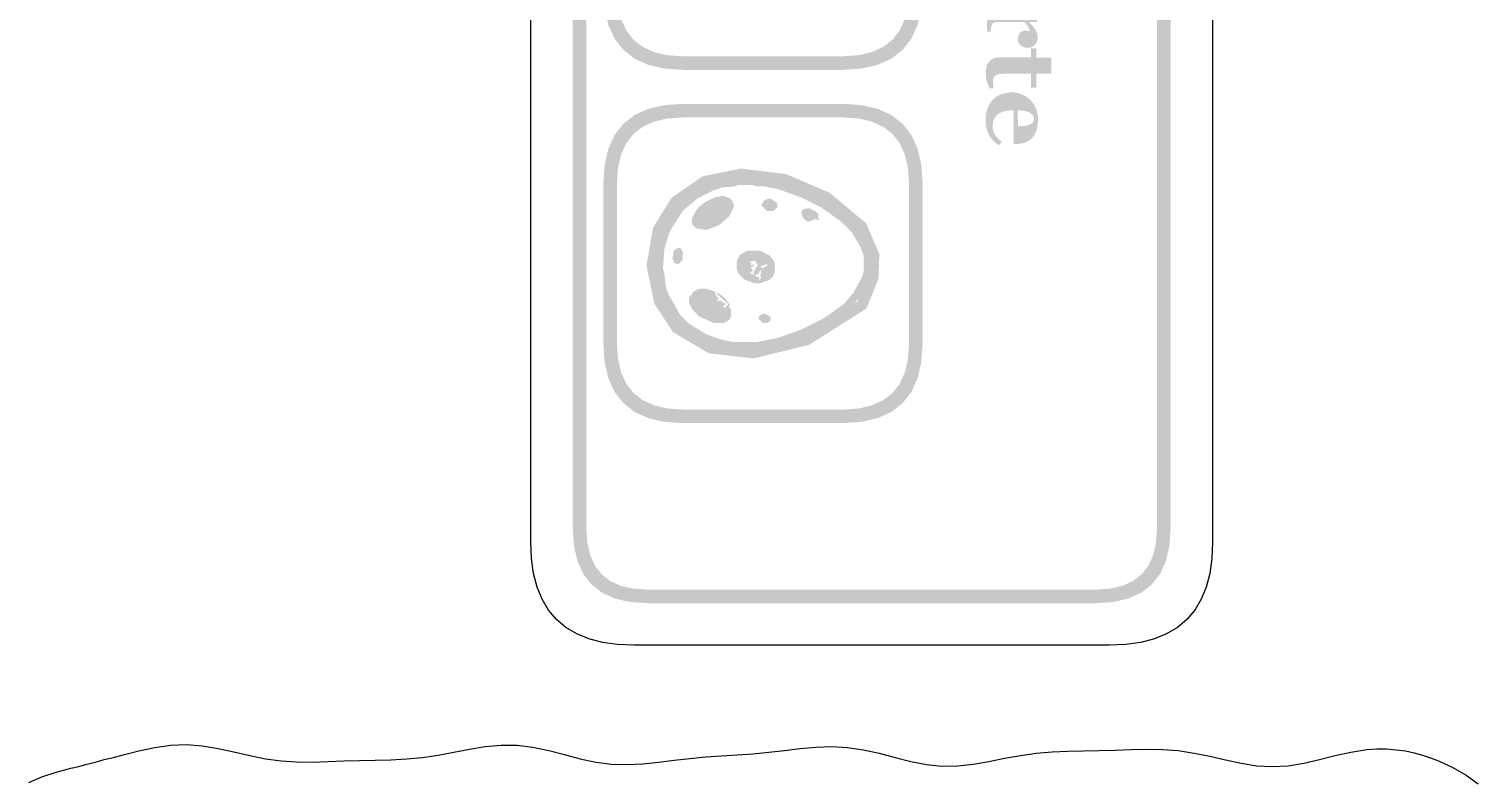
# Model space of a CAD drawing. Header units: millimetres. Extents: x 6 to 126, y 130 to 351.
# Drawn here: x 58.19 to 100.85, y 215.99 to 238.1 of the extents above; entities that cross this region are included whole.
import ezdxf

# ---------------------------------------------------------------- set-up
doc = ezdxf.new("R2010")
doc.units = ezdxf.units.MM
doc.layers.add('CUT', color=1, linetype='Continuous')
doc.layers.add('RASTER', color=7, linetype='Continuous')

msp = doc.modelspace()

# ---------------------------------------------------------------- hatches: boundary and pattern name
at = {"layer": 'RASTER'}
h = msp.add_hatch(color=7, dxfattribs=at)
h.paths.add_polyline_path([(89.6, 282.8), (90.116, 282.766), (90.563, 282.663), (90.941, 282.491), (91.25, 282.25), (91.491, 281.941), (91.663, 281.563), (91.766, 281.116), (91.8, 280.6), (91.8, 223.4), (91.766, 222.884), (91.663, 222.438), (91.491, 222.059), (91.25, 221.75), (90.941, 221.509), (90.563, 221.337), (90.116, 221.234), (89.6, 221.2), (76.4, 221.2), (75.884, 221.234), (75.438, 221.337), (75.059, 221.509), (74.75, 221.75), (74.509, 222.059), (74.338, 222.438), (74.234, 222.884), (74.2, 223.4), (74.2, 280.6), (74.234, 281.116), (74.338, 281.563), (74.509, 281.941), (74.75, 282.25), (75.059, 282.491), (75.438, 282.663), (75.884, 282.766), (76.4, 282.8)])
h.paths.add_polyline_path([(89.6, 282.4), (76.4, 282.4), (75.978, 282.372), (75.613, 282.288), (75.303, 282.147), (75.05, 281.95), (74.853, 281.697), (74.712, 281.388), (74.628, 281.022), (74.6, 280.6), (74.6, 223.4), (74.628, 222.978), (74.712, 222.613), (74.853, 222.303), (75.05, 222.05), (75.303, 221.853), (75.613, 221.712), (75.978, 221.628), (76.4, 221.6), (89.6, 221.6), (90.022, 221.628), (90.388, 221.712), (90.697, 221.853), (90.95, 222.05), (91.147, 222.303), (91.288, 222.613), (91.372, 222.978), (91.4, 223.4), (91.4, 280.6), (91.372, 281.022), (91.288, 281.388), (91.147, 281.697), (90.95, 281.95), (90.697, 282.147), (90.387, 282.288), (90.022, 282.372), (89.6, 282.4)], flags=0)
h = msp.add_hatch(color=7, dxfattribs=at)
h.paths.add_polyline_path([(82.15, 246.3), (82.701, 246.263), (83.178, 246.153), (83.582, 245.97), (83.913, 245.713), (84.17, 245.382), (84.353, 244.978), (84.463, 244.501), (84.5, 243.95), (84.5, 239.25), (84.463, 238.699), (84.353, 238.222), (84.17, 237.818), (83.913, 237.488), (83.582, 237.23), (83.178, 237.047), (82.701, 236.937), (82.15, 236.9), (77.45, 236.9), (76.899, 236.937), (76.422, 237.047), (76.018, 237.23), (75.688, 237.488), (75.43, 237.818), (75.247, 238.222), (75.137, 238.699), (75.1, 239.25), (75.1, 243.95), (75.137, 244.501), (75.247, 244.978), (75.43, 245.382), (75.688, 245.713), (76.018, 245.97), (76.422, 246.153), (76.899, 246.263), (77.45, 246.3)])
h.paths.add_polyline_path([(82.15, 245.9), (77.45, 245.9), (76.993, 245.87), (76.597, 245.778), (76.262, 245.626), (75.988, 245.413), (75.774, 245.138), (75.622, 244.803), (75.53, 244.407), (75.5, 243.95), (75.5, 239.25), (75.53, 238.793), (75.622, 238.397), (75.774, 238.062), (75.988, 237.788), (76.262, 237.574), (76.597, 237.422), (76.993, 237.33), (77.45, 237.3), (82.15, 237.3), (82.607, 237.33), (83.003, 237.422), (83.338, 237.574), (83.613, 237.788), (83.826, 238.062), (83.978, 238.397), (84.07, 238.793), (84.1, 239.25), (84.1, 243.95), (84.07, 244.407), (83.978, 244.803), (83.826, 245.138), (83.613, 245.413), (83.338, 245.626), (83.003, 245.778), (82.607, 245.87), (82.15, 245.9)], flags=0)
for points in [[(87.585, 237.549), (87.558, 237.55), (87.531, 237.553), (87.505, 237.558), (87.481, 237.566), (87.456, 237.575), (87.433, 237.587), (87.411, 237.601), (87.39, 237.617), (87.37, 237.635), (87.353, 237.655), (87.338, 237.675), (87.326, 237.697), (87.317, 237.721), (87.311, 237.745), (87.307, 237.772), (87.305, 237.799), (87.306, 237.825), (87.309, 237.85), (87.313, 237.875), (87.319, 237.898), (87.326, 237.92), (87.336, 237.941), (87.347, 237.961), (87.359, 237.98), (87.374, 237.997), (87.39, 238.012), (87.407, 238.025), (87.426, 238.035), (87.447, 238.044), (87.47, 238.049), (87.494, 238.053), (87.519, 238.054), (87.532, 238.054), (87.543, 238.053), (87.554, 238.053), (87.565, 238.052), (87.574, 238.051), (87.583, 238.05), (87.591, 238.048), (87.599, 238.047), (87.606, 238.045), (87.613, 238.043), (87.62, 238.041), (87.627, 238.04), (87.633, 238.038), (87.64, 238.036), (87.646, 238.035), (87.652, 238.033), (87.651, 238.05), (87.648, 238.068), (87.644, 238.085), (87.639, 238.103), (87.633, 238.121), (87.625, 238.139), (87.616, 238.157), (87.606, 238.176), (87.594, 238.194), (87.582, 238.212), (87.568, 238.229), (87.554, 238.246), (87.539, 238.262), (87.523, 238.278), (87.506, 238.293), (87.488, 238.307), (86.684, 238.307), (86.672, 238.307), (86.66, 238.306), (86.648, 238.305), (86.637, 238.303), (86.627, 238.301), (86.617, 238.298), (86.608, 238.295), (86.599, 238.291), (86.591, 238.287), (86.583, 238.282), (86.576, 238.276), (86.569, 238.27), (86.563, 238.263), (86.557, 238.255), (86.551, 238.246), (86.546, 238.237), (86.543, 238.228), (86.539, 238.218), (86.535, 238.207), (86.532, 238.195), (86.528, 238.181), (86.525, 238.166), (86.522, 238.15), (86.519, 238.132), (86.517, 238.115), (86.514, 238.099), (86.512, 238.084), (86.511, 238.07), (86.509, 238.057), (86.508, 238.046), (86.507, 238.036), (86.507, 238.028), (86.4, 238.028), (86.4, 239.008), (86.507, 239.008), (86.508, 238.998), (86.509, 238.989), (86.509, 238.98), (86.51, 238.971), (86.511, 238.962), (86.513, 238.952), (86.514, 238.943), (86.515, 238.934), (86.516, 238.924), (86.518, 238.916), (86.519, 238.907), (86.521, 238.899), (86.523, 238.891), (86.525, 238.884), (86.527, 238.877), (86.529, 238.87), (86.533, 238.859), (86.538, 238.848), (86.543, 238.839), (86.549, 238.83), (86.556, 238.823), (86.563, 238.816), (86.571, 238.81), (86.579, 238.805), (86.587, 238.801), (86.597, 238.798), (86.607, 238.795), (86.618, 238.792), (86.629, 238.79), (86.641, 238.789), (86.653, 238.788), (86.667, 238.788), (87.519, 238.788), (87.532, 238.788), (87.545, 238.789), (87.557, 238.791), (87.569, 238.794), (87.581, 238.798), (87.592, 238.802), (87.603, 238.807), (87.614, 238.813), (87.624, 238.819), (87.633, 238.826), (87.643, 238.833), (87.651, 238.84), (87.659, 238.848), (87.667, 238.856), (87.674, 238.864), (87.68, 238.873), (87.685, 238.88), (87.689, 238.887), (87.693, 238.895), (87.696, 238.903), (87.7, 238.911), (87.703, 238.92), (87.707, 238.93), (87.71, 238.939), (87.712, 238.95), (87.715, 238.96), (87.717, 238.971), (87.719, 238.982), (87.721, 238.993), (87.723, 239.004), (87.724, 239.016), (87.726, 239.028), (87.833, 239.028), (87.871, 238.329), (87.849, 238.307), (87.636, 238.307), (87.636, 238.302), (87.665, 238.276), (87.692, 238.25), (87.717, 238.224), (87.741, 238.197), (87.763, 238.17), (87.784, 238.143), (87.803, 238.115), (87.82, 238.087), (87.836, 238.058), (87.849, 238.03), (87.861, 238), (87.87, 237.971), (87.877, 237.941), (87.883, 237.911), (87.886, 237.881), (87.887, 237.85), (87.886, 237.817), (87.882, 237.786), (87.875, 237.756), (87.866, 237.727), (87.854, 237.701), (87.839, 237.676), (87.822, 237.653), (87.803, 237.631), (87.781, 237.612), (87.757, 237.595), (87.733, 237.581), (87.706, 237.569), (87.678, 237.56), (87.649, 237.554), (87.618, 237.55), (87.585, 237.549)], [(86.467, 236.358), (86.457, 236.381), (86.447, 236.405), (86.438, 236.43), (86.428, 236.455), (86.419, 236.48), (86.41, 236.506), (86.402, 236.532), (86.393, 236.558), (86.386, 236.586), (86.379, 236.615), (86.373, 236.645), (86.369, 236.677), (86.365, 236.71), (86.363, 236.745), (86.361, 236.781), (86.36, 236.819), (86.362, 236.874), (86.367, 236.926), (86.376, 236.974), (86.388, 237.018), (86.404, 237.059), (86.423, 237.096), (86.446, 237.129), (86.472, 237.158), (86.501, 237.184), (86.533, 237.207), (86.569, 237.226), (86.607, 237.241), (86.648, 237.253), (86.692, 237.262), (86.74, 237.267), (86.79, 237.269), (87.689, 237.269), (87.689, 237.532), (87.847, 237.532), (87.847, 237.263), (88.291, 237.263), (88.291, 236.787), (87.847, 236.787), (87.847, 236.377), (87.689, 236.377), (87.689, 236.784), (86.886, 236.784), (86.845, 236.783), (86.807, 236.781), (86.772, 236.777), (86.74, 236.772), (86.711, 236.765), (86.685, 236.757), (86.663, 236.747), (86.643, 236.736), (86.626, 236.723), (86.612, 236.708), (86.599, 236.69), (86.589, 236.67), (86.581, 236.647), (86.576, 236.622), (86.573, 236.595), (86.571, 236.566), (86.571, 236.555), (86.572, 236.544), (86.572, 236.532), (86.573, 236.518), (86.574, 236.504), (86.575, 236.489), (86.576, 236.473), (86.577, 236.456), (86.579, 236.439), (86.58, 236.423), (86.582, 236.409), (86.583, 236.396), (86.585, 236.385), (86.587, 236.374), (86.589, 236.365), (86.59, 236.358)]]:
    msp.add_hatch(color=7, dxfattribs=at).paths.add_polyline_path(points)
h = msp.add_hatch(color=7, dxfattribs=at)
h.paths.add_polyline_path([(86.75, 234.68), (86.729, 234.694), (86.709, 234.707), (86.689, 234.722), (86.669, 234.737), (86.649, 234.753), (86.63, 234.769), (86.611, 234.786), (86.593, 234.804), (86.574, 234.823), (86.557, 234.842), (86.54, 234.861), (86.524, 234.882), (86.508, 234.903), (86.494, 234.924), (86.479, 234.946), (86.466, 234.969), (86.452, 234.994), (86.44, 235.018), (86.428, 235.043), (86.417, 235.068), (86.407, 235.093), (86.398, 235.117), (86.389, 235.142), (86.382, 235.167), (86.375, 235.193), (86.369, 235.22), (86.364, 235.247), (86.36, 235.275), (86.357, 235.305), (86.355, 235.335), (86.354, 235.366), (86.353, 235.398), (86.354, 235.451), (86.357, 235.503), (86.362, 235.552), (86.369, 235.6), (86.377, 235.646), (86.388, 235.69), (86.4, 235.732), (86.415, 235.772), (86.431, 235.811), (86.448, 235.848), (86.467, 235.883), (86.487, 235.916), (86.508, 235.948), (86.531, 235.978), (86.555, 236.006), (86.58, 236.032), (86.607, 236.057), (86.635, 236.08), (86.663, 236.102), (86.694, 236.122), (86.725, 236.14), (86.757, 236.157), (86.791, 236.172), (86.826, 236.186), (86.861, 236.197), (86.898, 236.208), (86.935, 236.216), (86.973, 236.223), (87.012, 236.229), (87.051, 236.233), (87.091, 236.235), (87.132, 236.236), (87.17, 236.235), (87.206, 236.233), (87.243, 236.228), (87.279, 236.222), (87.314, 236.215), (87.35, 236.205), (87.384, 236.194), (87.419, 236.181), (87.453, 236.167), (87.485, 236.151), (87.517, 236.133), (87.548, 236.115), (87.578, 236.094), (87.607, 236.073), (87.635, 236.05), (87.663, 236.025), (87.688, 235.999), (87.712, 235.972), (87.735, 235.943), (87.757, 235.913), (87.777, 235.88), (87.796, 235.846), (87.814, 235.811), (87.831, 235.774), (87.846, 235.735), (87.859, 235.696), (87.87, 235.655), (87.879, 235.613), (87.887, 235.57), (87.892, 235.526), (87.895, 235.481), (87.896, 235.435), (87.895, 235.385), (87.892, 235.337), (87.889, 235.291), (87.883, 235.248), (87.876, 235.207), (87.868, 235.168), (87.857, 235.132), (87.846, 235.098), (87.833, 235.066), (87.819, 235.035), (87.803, 235.005), (87.786, 234.977), (87.769, 234.951), (87.75, 234.926), (87.729, 234.902), (87.708, 234.88), (87.687, 234.859), (87.664, 234.841), (87.641, 234.823), (87.617, 234.807), (87.592, 234.793), (87.566, 234.78), (87.539, 234.768), (87.511, 234.758), (87.483, 234.749), (87.454, 234.741), (87.424, 234.735), (87.395, 234.729), (87.365, 234.725), (87.335, 234.722), (87.304, 234.721), (87.273, 234.72), (87.178, 234.72), (87.178, 235.71), (87.105, 235.708), (87.037, 235.703), (86.973, 235.694), (86.913, 235.681), (86.859, 235.665), (86.808, 235.645), (86.762, 235.622), (86.721, 235.594), (86.684, 235.563), (86.652, 235.528), (86.625, 235.489), (86.603, 235.445), (86.586, 235.397), (86.574, 235.344), (86.567, 235.288), (86.564, 235.227), (86.565, 235.193), (86.569, 235.16), (86.575, 235.127), (86.583, 235.096), (86.594, 235.066), (86.606, 235.036), (86.622, 235.007), (86.64, 234.979), (86.659, 234.952), (86.68, 234.926), (86.702, 234.901), (86.725, 234.877), (86.75, 234.855), (86.775, 234.833), (86.802, 234.812), (86.831, 234.792)])
h.paths.add_polyline_path([(87.307, 235.24), (87.329, 235.24), (87.351, 235.241), (87.373, 235.241), (87.396, 235.242), (87.418, 235.243), (87.441, 235.245), (87.464, 235.247), (87.487, 235.249), (87.509, 235.251), (87.531, 235.254), (87.551, 235.257), (87.571, 235.261), (87.589, 235.265), (87.606, 235.269), (87.623, 235.274), (87.638, 235.28), (87.654, 235.286), (87.67, 235.293), (87.685, 235.301), (87.698, 235.309), (87.711, 235.318), (87.722, 235.327), (87.732, 235.337), (87.742, 235.348), (87.75, 235.359), (87.757, 235.371), (87.763, 235.383), (87.768, 235.397), (87.772, 235.411), (87.775, 235.425), (87.776, 235.441), (87.777, 235.457), (87.775, 235.484), (87.77, 235.51), (87.761, 235.535), (87.748, 235.558), (87.732, 235.58), (87.713, 235.6), (87.689, 235.619), (87.663, 235.637), (87.632, 235.653), (87.597, 235.667), (87.558, 235.679), (87.515, 235.689), (87.468, 235.697), (87.416, 235.703), (87.361, 235.708), (87.301, 235.71)], flags=0)
h = msp.add_hatch(color=7, dxfattribs=at)
h.paths.add_polyline_path([(82.15, 235.9), (82.701, 235.863), (83.178, 235.753), (83.582, 235.57), (83.913, 235.313), (84.17, 234.982), (84.353, 234.578), (84.463, 234.101), (84.5, 233.55), (84.5, 228.85), (84.463, 228.299), (84.353, 227.822), (84.17, 227.418), (83.913, 227.088), (83.582, 226.83), (83.178, 226.647), (82.701, 226.537), (82.15, 226.5), (77.45, 226.5), (76.899, 226.537), (76.422, 226.647), (76.018, 226.83), (75.688, 227.088), (75.43, 227.418), (75.247, 227.822), (75.137, 228.299), (75.1, 228.85), (75.1, 233.55), (75.137, 234.101), (75.247, 234.578), (75.43, 234.982), (75.688, 235.313), (76.018, 235.57), (76.422, 235.753), (76.899, 235.863), (77.45, 235.9)])
h.paths.add_polyline_path([(82.15, 235.5), (77.45, 235.5), (76.993, 235.47), (76.597, 235.378), (76.262, 235.226), (75.988, 235.013), (75.774, 234.738), (75.622, 234.403), (75.53, 234.007), (75.5, 233.55), (75.5, 228.85), (75.53, 228.393), (75.622, 227.997), (75.774, 227.662), (75.988, 227.388), (76.262, 227.174), (76.597, 227.022), (76.993, 226.93), (77.45, 226.9), (82.15, 226.9), (82.607, 226.93), (83.003, 227.022), (83.338, 227.174), (83.613, 227.388), (83.826, 227.662), (83.978, 227.997), (84.07, 228.393), (84.1, 228.85), (84.1, 233.55), (84.07, 234.007), (83.978, 234.403), (83.826, 234.738), (83.613, 235.013), (83.338, 235.226), (83.003, 235.378), (82.607, 235.47), (82.15, 235.5)], flags=0)
h = msp.add_hatch(color=7, dxfattribs=at)
h.paths.add_polyline_path([(83.228, 231.471), (83.201, 230.748), (82.845, 229.874), (81.155, 228.803), (79.518, 228.404), (78.197, 228.56), (77.151, 229.179), (76.603, 230.012), (76.369, 231.137), (76.565, 232.259), (77.105, 233.134), (78.016, 233.763), (79.139, 233.996), (80.479, 233.833), (81.76, 233.284), (82.837, 232.384)])
h.paths.add_polyline_path([(82.905, 231.411), (82.573, 232.188), (81.591, 233.008), (80.395, 233.521), (79.153, 233.672), (78.144, 233.463), (77.342, 232.909), (76.869, 232.143), (76.695, 231.142), (76.904, 230.136), (77.377, 229.417), (78.301, 228.87), (79.498, 228.728), (81.029, 229.101), (82.588, 230.089), (82.883, 230.816), (82.905, 231.411)], flags=0)
h = msp.add_hatch(color=7, dxfattribs=at)
h.paths.add_polyline_path([(82.954, 231.49), (82.966, 230.898), (82.885, 230.657), (82.616, 230.163), (82.174, 229.72), (81.772, 229.439), (81.197, 229.129), (80.473, 228.848), (79.789, 228.687), (78.824, 228.687), (78.623, 228.727), (78.02, 228.928), (77.686, 229.117), (77.163, 229.6), (77.002, 229.841), (76.813, 230.215), (76.653, 230.818), (76.653, 231.542), (76.693, 231.743), (76.854, 232.225), (77.083, 232.64), (77.364, 233.001), (77.646, 233.243), (78.342, 233.593), (78.824, 233.713), (79.709, 233.713), (79.789, 233.673), (80.191, 233.633), (80.593, 233.512), (81.41, 233.162), (81.932, 232.841), (82.455, 232.398), (82.777, 231.956)])
h.paths.add_polyline_path([(82.765, 231.421), (82.684, 231.662), (82.415, 232.117), (82.093, 232.439), (81.53, 232.841), (80.915, 233.15), (80.232, 233.392), (79.829, 233.472), (79.588, 233.472), (79.508, 233.512), (79.065, 233.512), (78.985, 233.472), (78.583, 233.432), (78.342, 233.351), (77.887, 233.122), (77.445, 232.76), (77.055, 232.145), (76.894, 231.622), (76.854, 231.019), (76.894, 230.939), (76.934, 230.537), (77.015, 230.295), (77.364, 229.68), (77.606, 229.439), (78.128, 229.117), (78.543, 228.968), (78.905, 228.888), (79.628, 228.888), (80.232, 229.008), (80.915, 229.25), (81.611, 229.6), (82.174, 230.002), (82.455, 230.323), (82.725, 230.818), (82.765, 230.979)], flags=0)
h.paths.add_polyline_path([(81.466, 232.535), (81.438, 232.467), (81.357, 232.507), (81.116, 232.426), (80.983, 232.535), (80.927, 232.696), (80.983, 232.8), (81.156, 232.829), (81.37, 232.72), (81.438, 232.628), (81.41, 232.519)], flags=0)
h.paths.add_polyline_path([(80.219, 232.977), (80.232, 232.869), (80.111, 232.748), (79.91, 232.748), (79.749, 232.909), (79.817, 233.042), (79.95, 233.11), (80.03, 233.11)], flags=0)
h.paths.add_polyline_path([(80.139, 231.248), (80.151, 230.939), (80.083, 230.806), (79.978, 230.709), (79.709, 230.617), (79.548, 230.617), (79.254, 230.725), (79.094, 230.886), (79.025, 231.019), (79.025, 231.26), (79.118, 231.449), (79.347, 231.582), (79.709, 231.582), (80.002, 231.433)], flags=0)
h.paths.add_polyline_path([(80.018, 229.64), (80.03, 229.531), (79.95, 229.451), (79.789, 229.451), (79.669, 229.571), (79.697, 229.664), (79.829, 229.732)], flags=0)
h.paths.add_polyline_path([(79.938, 231.152), (79.91, 231.18), (79.721, 231.112), (79.789, 231.059)], flags=0)
h.paths.add_polyline_path([(79.749, 230.979), (79.721, 231.007), (79.656, 230.87), (79.6, 230.886), (79.56, 230.846), (79.681, 230.79), (79.681, 230.709), (79.749, 230.778), (79.721, 230.83)], flags=0)
h.paths.add_polyline_path([(79.656, 231.192), (79.6, 231.192), (79.576, 231.288), (79.399, 231.248), (79.455, 231.208), (79.439, 231.152), (79.536, 231.168), (79.548, 231.14), (79.439, 231.087), (79.508, 230.979), (79.399, 230.91), (79.536, 230.87), (79.52, 230.927)], flags=0)
h.paths.add_polyline_path([(78.933, 232.977), (78.945, 232.869), (78.796, 232.575), (78.514, 232.334), (78.14, 232.185), (77.859, 232.225), (77.726, 232.334), (77.698, 232.507), (77.807, 232.72), (77.887, 232.841), (78.088, 233.001), (78.382, 233.15), (78.623, 233.19), (78.836, 233.122)], flags=0)
h.paths.add_polyline_path([(78.852, 229.881), (78.864, 229.652), (78.812, 229.543), (78.663, 229.451), (78.342, 229.451), (77.927, 229.64), (77.726, 229.841), (77.618, 230.054), (77.618, 230.175), (77.767, 230.388), (77.939, 230.456), (78.14, 230.456), (78.41, 230.364), (78.394, 230.307), (78.49, 230.163), (78.434, 230.106), (78.583, 230.094), (78.635, 230.026), (78.691, 230.042), (78.691, 229.986), (78.623, 229.933), (78.663, 229.893), (78.772, 229.986), (78.756, 230.026), (78.434, 230.307), (78.462, 230.335), (78.635, 230.227), (78.796, 230.026), (78.824, 229.974), (78.796, 229.905)], flags=0)
h.paths.add_polyline_path([(77.445, 231.53), (77.429, 231.288), (77.296, 231.18), (77.204, 231.208), (77.135, 231.341), (77.163, 231.554), (77.244, 231.634), (77.336, 231.662), (77.389, 231.634)], flags=0)

# ---------------------------------------------------------------- linework, layer by layer
at = {"layer": 'CUT'}
for points in [[(93.04, 281.001), (93.04, 222.999), (93.019, 222.517), (92.956, 222.075), (92.851, 221.675), (92.703, 221.315), (92.512, 220.997), (92.278, 220.722), (92.003, 220.488), (91.685, 220.297), (91.325, 220.149), (90.925, 220.044), (90.483, 219.981), (90.001, 219.96), (75.999, 219.96), (75.517, 219.981), (75.075, 220.044), (74.675, 220.149), (74.315, 220.297), (73.997, 220.488), (73.722, 220.722), (73.488, 220.997), (73.297, 221.315), (73.149, 221.675), (73.044, 222.075), (72.981, 222.517), (72.96, 222.999), (72.96, 281.001)], [(58.188, 215.916), (58.57, 216.086), (58.985, 216.224), (59.202, 216.279), (59.421, 216.342), (59.656, 216.396), (59.891, 216.46), (60.145, 216.521), (60.401, 216.593), (60.679, 216.661), (60.96, 216.737), (61.424, 216.853), (61.89, 216.955), (62.357, 217.022), (62.825, 217.04), (63.292, 217.005), (63.759, 216.925), (64.223, 216.82), (64.686, 216.711), (65.148, 216.619), (65.609, 216.556), (66.069, 216.527), (66.531, 216.524), (66.994, 216.537), (67.457, 216.555), (67.921, 216.57), (68.384, 216.58), (68.847, 216.592), (69.309, 216.616), (69.771, 216.66), (70.233, 216.727), (70.695, 216.813), (71.159, 216.904), (71.624, 216.98), (72.091, 217.023), (72.559, 217.018), (73.026, 216.962), (73.493, 216.864), (73.957, 216.742), (74.419, 216.621), (74.88, 216.523), (75.34, 216.463), (75.8, 216.447), (76.261, 216.47), (76.723, 216.519), (77.186, 216.577), (77.65, 216.631), (78.115, 216.674), (78.579, 216.706), (79.042, 216.734), (79.505, 216.766), (79.968, 216.809), (80.43, 216.862), (80.894, 216.918), (81.359, 216.962), (81.826, 216.978), (82.293, 216.954), (82.76, 216.886), (83.225, 216.781), (83.689, 216.659), (84.152, 216.54), (84.612, 216.45), (85.071, 216.404), (85.531, 216.408), (85.991, 216.459), (86.453, 216.54), (86.916, 216.633), (87.381, 216.718), (87.846, 216.784), (88.311, 216.824), (88.776, 216.845), (89.24, 216.855), (89.703, 216.863), (90.166, 216.876), (90.63, 216.891), (91.094, 216.901), (91.56, 216.893), (92.026, 216.858), (92.492, 216.789), (92.957, 216.694), (93.421, 216.585), (93.883, 216.485), (94.343, 216.414), (94.802, 216.388), (95.261, 216.415), (95.721, 216.489), (96.183, 216.596), (96.647, 216.712), (97.112, 216.816), (97.581, 216.891), (97.871, 216.909), (98.164, 216.913), (98.44, 216.886), (98.714, 216.85), (98.969, 216.79), (99.223, 216.727), (99.456, 216.645), (99.691, 216.562), (100.115, 216.367), (100.504, 216.14), (100.854, 215.879)]]:
    msp.add_lwpolyline(points, dxfattribs=at)

doc.saveas('drawing.dxf')
